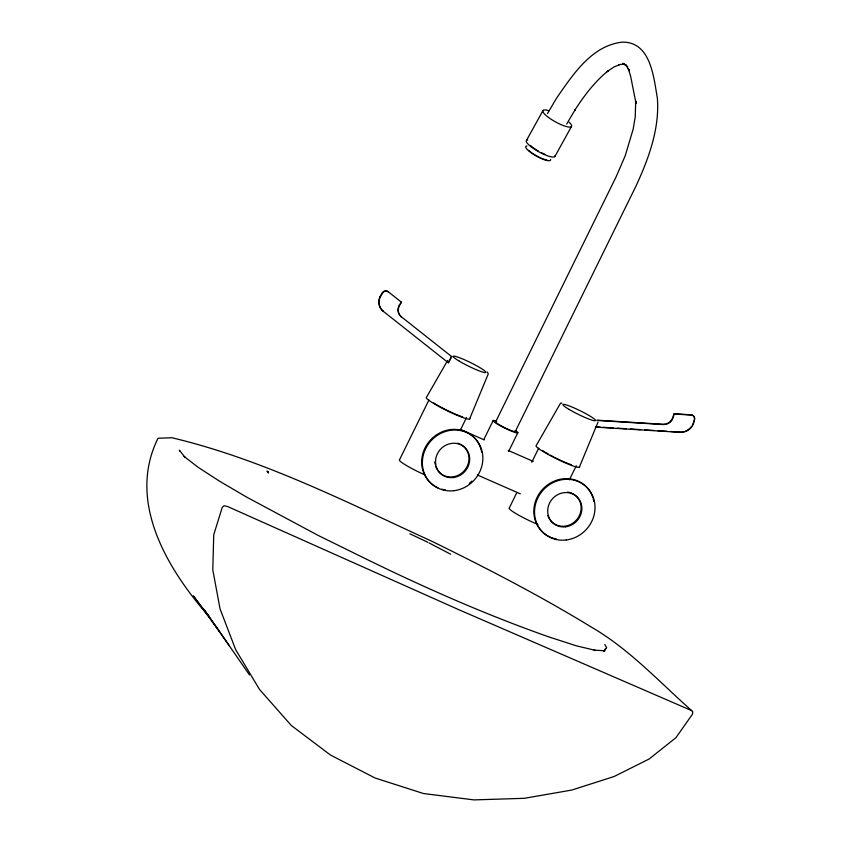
<?xml version="1.0" encoding="UTF-8"?>
<svg xmlns="http://www.w3.org/2000/svg" width="842" height="842" viewBox="0 0 842 842"><rect width="100%" height="100%" fill="white"/><g stroke="black" fill="none" stroke-linecap="round" stroke-linejoin="round"><path stroke-width="1.26" d="M693.966 420.642L693.008 423.894A12.988 12.051 -47.5 0 1 692.398 425.126M469.562 419.053L488.297 373.837L487.223 371.964M579.307 467.268L598.041 422.063M428.936 399.982L399.55 459.743A20.84 2.337 26.2 0 0 424.884 474.825M460.206 430.409L466.542 417.527M483.792 439.64L493.065 420.779M495.58 421.979L616.081 176.904L625.227 155.738L633.152 129.205L635.226 116.88L635.721 101.135L636.036 103.408L630.658 76.433L628.269 68.455L629.363 70.76L625.901 65.002L627.679 66.971L623.185 63.339L625.469 64.76M515.346 431.409L635.91 186.219C648.561 158.854 659.707 128.868 657.381 98.24C653.76 78.032 651.129 42.047 622.68 42.121C591.894 45.173 572.792 74.801 556.688 97.967L547.468 113.554M508.589 451.47L517.862 432.609M516.788 492.728L509.294 507.968A20.84 2.337 26.2 0 0 517.598 514.557A20.84 2.337 26.2 0 0 537.901 524.398M531.765 462.269L538.68 448.207M569.371 479.803L576.286 465.742M526.492 140.382L543.058 110.407M554.857 156.58L571.423 126.605M447.628 360.481L426.494 397.287A24.239 2.726 26.2 0 0 447.586 410.98A24.239 2.726 26.2 0 0 469.678 418.316M379.858 296.868L380.163 297.142A12.988 12.051 -47.5 0 0 383.426 311.477L383.121 311.193A12.988 12.051 -47.5 0 1 379.858 296.868L382.184 292.921A4.052 3.757 -47.5 0 1 388.036 291.585L401.455 302.225L399.603 305.362A9.378 8.704 -47.5 0 0 401.381 316.845L401.076 316.571A9.378 8.704 -47.5 0 1 398.403 307.077M380.163 297.142L382.489 293.205A4.052 3.757 -47.5 0 1 388.341 291.858L388.036 291.585M566.687 124.027L575.16 109.618L574.602 110.502C584.064 95.862 594.652 81.674 608.313 70.675L606.451 71.959L614.197 66.865L620.186 64.413M448.365 362.807L451.607 356.513L448.365 362.807L383.121 311.193M603.798 651.445L606.019 648.308L604.261 650.456M603.988 651.003L604.872 650.771L594.031 650.15L595.073 650.287L576.391 645.835L548.468 636.784C484.108 614.071 421.61 586.369 360.418 556.215L318.16 535.417L246.864 497.233L218.973 480.845L197.786 467.057L184.124 456.459L184.893 457.174L179.314 450.154L179.683 450.975M618.912 64.687L623.996 64.118M624.385 63.992L622.606 64.003L625.88 64.897M561.951 403.129L560.572 403.129L536.238 445.513A24.239 2.726 26.2 0 0 557.33 459.206A24.239 2.726 26.2 0 0 579.422 466.531M596.957 420.179L663.064 424.273A9.378 8.704 -47.5 0 0 672.916 417.179L673.926 413.738L691.082 414.801A4.052 3.757 -47.5 0 1 694.292 419.558M597.262 420.453L663.37 424.557A9.378 8.704 -47.5 0 0 673.221 417.464L674.231 414.011L691.387 415.074A4.052 3.757 -47.5 0 1 694.587 419.832L693.313 424.179A12.988 12.051 -47.5 0 1 680.273 432.346L595.326 427.083M596.325 426.883L600.251 427.126M602.861 427.283L613.313 427.936M617.239 428.178L626.385 428.746M630.311 428.988L640.762 429.641M644.688 429.883L653.834 430.451M657.749 430.694L666.906 431.262M670.821 431.504L679.968 432.072A12.988 12.051 -47.5 0 0 683.936 431.672M460.374 429.399L484.255 439.892M508.136 450.386L533.207 461.395M477.34 474.962L520.324 493.844M409.833 533.775L427.831 542.29M266.903 471.046L268.419 471.815M429.073 542.922L450.617 554.204M691.703 710.637L458.059 609.366L227.519 506.495L223.993 505.737L222.225 507.41L213.742 534.775L212.784 569.876L220.067 608.913L235.665 649.656L259.515 689.44L291.321 725.499L330.527 755.063L375.122 778.029L423.41 793.511L474.004 799.9L524.313 798.311L571.792 790.059L614.081 776.513L649.193 758.958L675.958 737.666L692.545 714.058L692.756 711.711L691.703 710.637C659.16 681.799 629.384 649.129 591.41 627.132C540.027 595.641 486.381 568.055 432.325 541.49C347.493 502.632 263.02 459.374 171.768 437.714L158.043 438.25C126.489 501.548 167.579 569.624 209.279 616.786L193.334 595.883L219.32 631.321L249.464 674.916M268.524 472.299L267.398 471.531L268.451 472.951L267.63 471.983M401.076 316.571L451.912 356.787M401.455 302.225L399.297 305.078A9.378 8.704 -47.5 0 0 398.792 306.056M219.32 631.321L203.922 609.324L229.371 645.846M604.819 644.53L606.693 647.708M514.883 430.83A11.009 1.242 26.2 0 1 504.653 427.673A11.009 1.242 26.2 0 1 496.664 421.8M544.879 154.275A14.146 3.284 28.9 0 1 541.69 152.834M538.438 151.097A14.146 3.284 28.9 0 1 533.47 147.908M532.618 147.276A14.146 3.284 28.9 0 1 530.449 145.434M569.181 122.227A16.366 3.8 28.9 0 1 565.371 126.258A16.366 3.8 28.9 0 1 545.311 114.796A16.366 3.8 28.9 0 1 549.121 110.765M546.89 160.043A13.03 3.031 28.9 0 1 542.89 158.885M541.964 158.517A13.03 3.031 28.9 0 1 539.027 157.191M538.027 156.686A13.03 3.031 28.9 0 1 533.175 153.844M532.302 153.255A13.03 3.031 28.9 0 1 528.671 150.371M555.067 155.57A16.366 3.8 28.9 0 1 537.975 151.328A16.366 3.8 28.9 0 1 527.671 139.919M550.615 159.454A14.146 3.284 28.9 0 1 535.849 155.791A14.146 3.284 28.9 0 1 526.934 145.929M515.893 430.809A13.809 1.547 26.2 0 1 513.073 431.736A13.809 1.547 26.2 0 1 496.359 423.463A13.809 1.547 26.2 0 1 496.275 421.084M462.658 416.874A20.84 2.337 26.2 0 1 459.122 415.643M458.122 415.243A20.84 2.337 26.2 0 1 446.176 409.865M445.207 409.38A20.84 2.337 26.2 0 1 436.324 404.539M435.398 403.981A20.84 2.337 26.2 0 1 433.693 402.908M571.329 464.742A20.84 2.337 26.2 0 1 554.952 457.595M553.994 457.111A20.84 2.337 26.2 0 1 550.258 455.133M548.079 453.922A20.84 2.337 26.2 0 1 546.069 452.754M545.142 452.196A20.84 2.337 26.2 0 1 542.69 450.628M691.661 426.284A12.988 12.051 -47.5 0 1 685.23 431.262M457.648 443.229A17.766 16.493 -47.5 0 1 465.3 469.457A17.766 16.493 -47.5 0 1 437.556 470.194M436.987 469.278A17.766 16.493 -47.5 0 1 435.64 466.289M435.103 464.163A17.766 16.493 -47.5 0 1 434.84 461.953M438.114 487.865A31.47 29.196 -47.5 0 1 433.862 436.798A31.47 29.196 -47.5 0 1 481.666 452.122M471.93 481.077A31.47 29.196 -47.5 0 1 469.257 483.392M445.544 489.981A31.47 29.196 -47.5 0 1 441.745 489.17M567.666 492.065A17.766 16.493 -47.5 0 1 576.749 519.651A17.766 16.493 -47.5 0 1 547.816 515.578M556.436 539.048A31.47 29.196 -47.5 0 1 542.08 489.897A31.47 29.196 -47.5 0 1 592.863 497.622M593.242 498.853A31.47 29.196 -47.5 0 1 593.831 501.4M459.385 361.218A18.135 2.031 26.2 0 0 485.676 372.511A18.135 2.031 26.2 0 0 463.637 359.397A18.135 2.031 26.2 0 0 459.385 361.218M569.129 409.433A18.135 2.031 26.2 0 0 595.42 420.726A18.135 2.031 26.2 0 0 573.381 407.612A18.135 2.031 26.2 0 0 569.129 409.433M454.122 490.675A31.47 29.196 -47.5 0 0 478.014 442.071A31.47 29.196 -47.5 0 0 425.684 448.628A31.47 29.196 -47.5 0 0 454.122 490.675M453.459 477.519A17.766 16.493 -47.5 0 0 466.963 450.081A17.766 16.493 -47.5 0 0 437.398 453.775A17.766 16.493 -47.5 0 0 453.459 477.519M565.635 526.808A17.766 16.493 -47.5 0 0 579.128 499.359A17.766 16.493 -47.5 0 0 549.573 503.063A17.766 16.493 -47.5 0 0 565.635 526.808M566.287 539.954A31.47 29.196 -47.5 0 0 590.189 491.36A31.47 29.196 -47.5 0 0 537.849 497.906A31.47 29.196 -47.5 0 0 566.287 539.954"/></g></svg>
